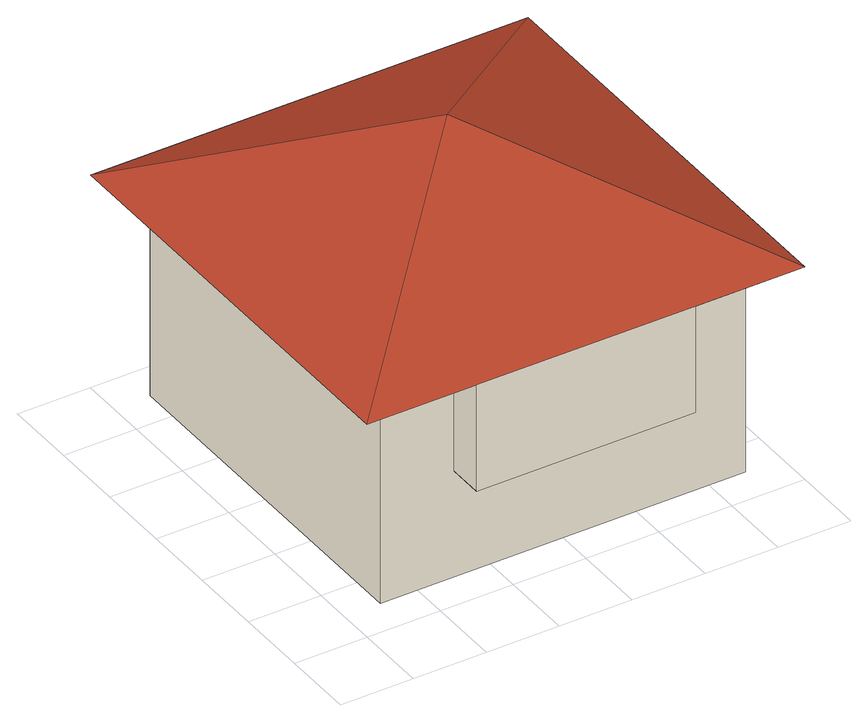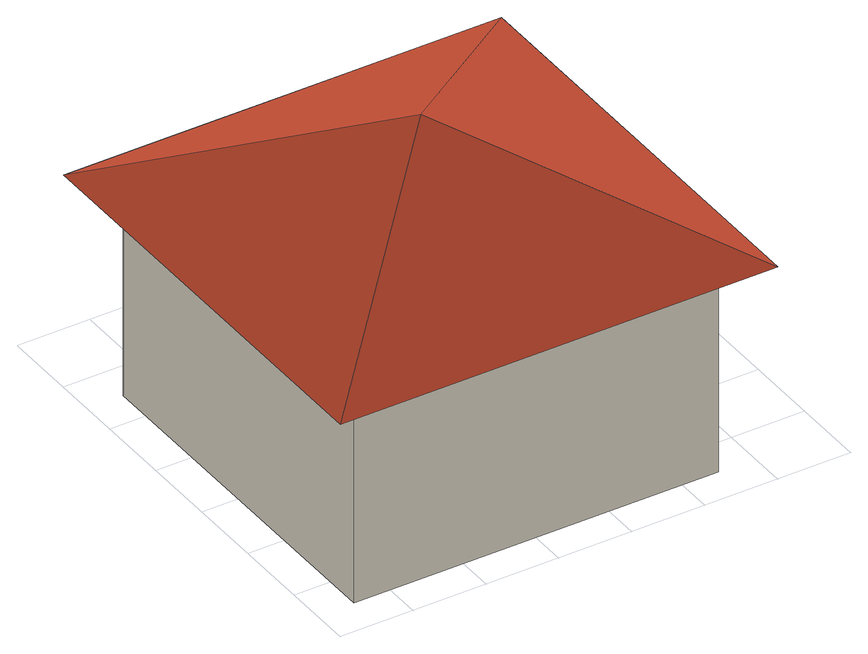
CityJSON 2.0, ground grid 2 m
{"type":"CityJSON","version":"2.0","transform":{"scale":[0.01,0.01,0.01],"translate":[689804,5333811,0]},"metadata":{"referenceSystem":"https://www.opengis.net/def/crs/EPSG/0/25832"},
"CityObjects":{
"building1":{"type":"Building","attributes":{"description":"bldg002_only_lod3 is a building object which has boundaries (GroundSurface, RoofSurface and WallSurface) and linked LOD representation as Solid","name":"Building 02","Height.highReference":"highestRoofEdge","Height.lowReference":"lowestGroundPoint","Height.status":"measured","measuredHeight":9},"geometry":[{"type":"MultiSurface","lod":"3","boundaries":[[[0,1,2,3]],[[4,5,6]],[[4,6,7]],[[4,8,5]],[[4,7,8]],[[0,3,9,10]],[[2,11,9,3]],[[12,13,14,15,16,1,0,10]],[[14,13,17,18]],[[17,19,20,18]],[[12,19,17,13]],[[15,14,18,20]],[[1,16,11,2]],[[6,19,12,10,9,11,16,15,20,5,8,7]]],"semantics":{"surfaces":[{"type":"GroundSurface"},{"type":"RoofSurface"},{"type":"WallSurface"},{"type":"OuterCeilingSurface"}],"values":[0,1,1,1,1,2,2,2,2,2,2,2,2,3]}}]}
},
"vertices":[
[100,100,0],[1100,100,0],[1100,1100,0],[100,1100,0],[600,600,900],[1200,0,600],[0,0,600],[0,1200,600],[1200,1200,600],[100,1100,600],[100,100,600],[1100,1100,600],[300,100,600],[300,100,300],[900,100,300],[900,100,600],[1100,100,600],[300,0,300],[900,0,300],[300,0,600],[900,0,600]
]}
